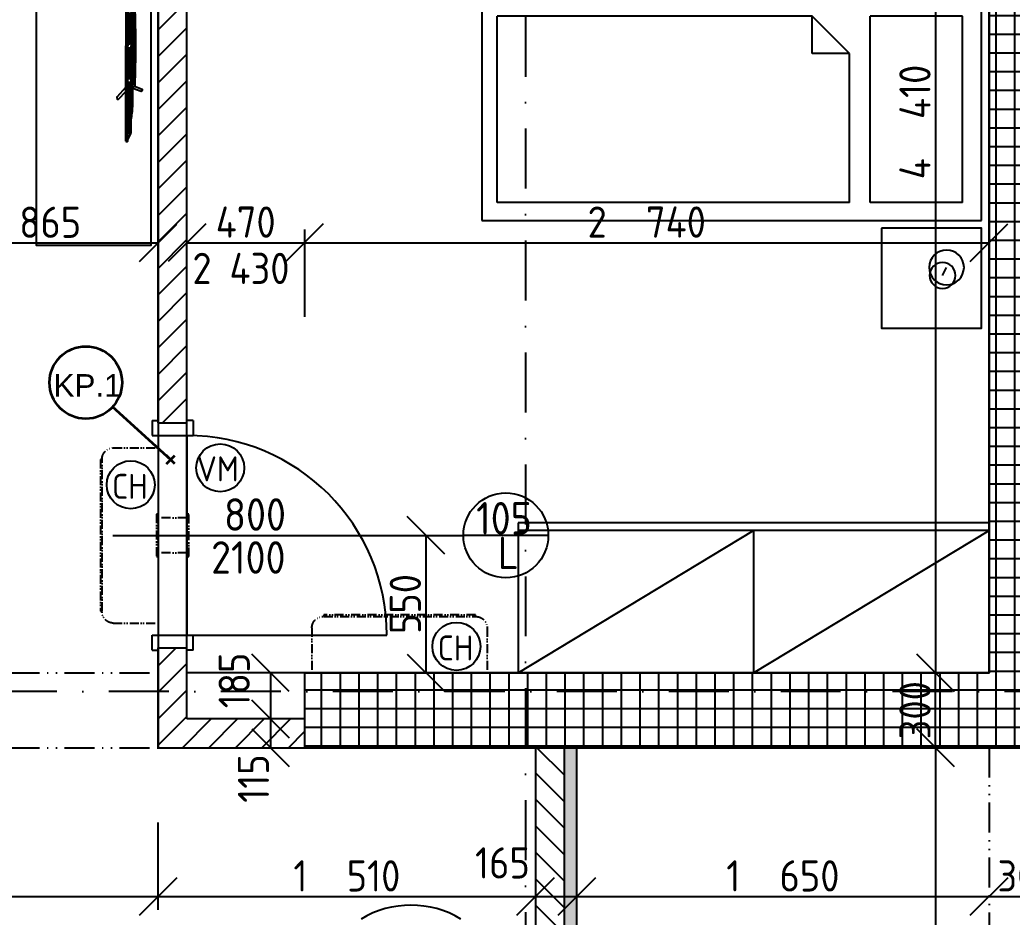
# Model space of a CAD drawing. Extents: x 4511820 to 5180432, y -1526536 to -944957.
# Drawn here: x 5145444 to 5149415, y -1115933 to -1112340 of the extents above; entities that cross this region are included whole.
import ezdxf

# ---------------------------------------------------------------- set-up
doc = ezdxf.new("R2010")
doc.units = 0
doc.header["$MEASUREMENT"] = 0
doc.linetypes.add('ACAD_ISO12W100', pattern=[22, 12, -3, 0.5, -3, 0.5, -3])
doc.linetypes.add('BODKOCIARKOVANA_3', pattern=[5.6, 3, -1.3, 0, -1.3])
doc.layers.get('0').update_dxf_attribs({"linetype": 'CONTINUOUS'})
doc.layers.get('Defpoints').update_dxf_attribs({"color": 61, "linetype": 'CONTINUOUS'})
for name, color, linetype in [('DVERE', 45, 'CONTINUOUS'), ('KÓTY', 4, 'CONTINUOUS'), ('MÚRY', 1, 'CONTINUOUS'), ('osi', 253, 'CONTINUOUS'), ('Plochy', 41, 'CONTINUOUS'), ('TENKÁ', 7, 'CONTINUOUS'), ('ZARIADENIE', 47, 'CONTINUOUS'), ('ZZ-chladenie', 133, 'CONTINUOUS'), ('zz-vetr', 52, 'CONTINUOUS'), ('ŠRAFY', 82, 'CONTINUOUS')]:
    doc.layers.add(name, color=color, linetype=linetype)
doc.layers.add('preklady', color=74, linetype='CONTINUOUS', lineweight=35)
doc.styles.add('ARIAL', font='arial.ttf')
doc.styles.add('STYLE1', font='isocp.shx')
doc.dimstyles.new('STANDARD-50', dxfattribs={"dimtxt": 125, "dimasz": 150, "dimexe": 10, "dimexo": 200, "dimgap": 20, "dimtad": 1, "dimdsep": 46, "dimlunit": 6, "dimtxsty": 'STYLE1', "dimblk1": 'OBLIQUE', "dimblk2": 'OBLIQUE', "dimsah": 1, "dimcen": 2.5, "dimse1": 1, "dimse2": 1, "dimadec": 0, "dimazin": 0, "dimtfac": 1, "dimtmove": 1, "dimatfit": 3, "dimldrblk": 'OBLIQUE', "dimfxl": 1, "dimtolj": 1, "dimtzin": 0, "dimarcsym": 0})
pattern_1 = [(45, (515270.5, 303822), (-53.0330086, 53.0330086), [])]

# ---------------------------------------------------------------- blocks, each defined once
blk = doc.blocks.new('DVOJPOSTEL')
at = {"layer": 'ZARIADENIE', "ltscale": 0.25}
for p, q in [((4444359, -1314665.2), (4444359, -1312665.2)), ((4444359, -1312665.2), (4446159, -1312665.2)), ((4445259, -1312665.2), (4445259, -1314665.2)), ((4446159, -1312665.2), (4446159, -1314665.2)), ((4444139.6, -1312821.2), (4444171.8, -1312805.1)), ((4446378.4, -1312821.2), (4446346.2, -1312805.1)), ((4446159, -1314665.2), (4444359, -1314665.2))]:
    blk.add_line(p, q, dxfattribs=at)
at = {"layer": 'ZARIADENIE', "color": 76, "ltscale": 0.25}
for p, q in [((4444432.3, -1312741.6), (4445177.9, -1312741.6)), ((4444432.3, -1312741.6), (4444432.3, -1313110.9)), ((4445177.9, -1312741.6), (4445177.9, -1313110.9)), ((4446085.7, -1312741.6), (4445340.1, -1312741.6)), ((4445340.1, -1312741.6), (4445340.1, -1313110.9)), ((4446085.7, -1312741.6), (4446085.7, -1313110.9)), ((4444432.3, -1313110.9), (4445177.9, -1313110.9)), ((4446085.7, -1313110.9), (4445340.1, -1313110.9)), ((4444432.3, -1313193.6), (4444432.3, -1314603.6)), ((4444432.3, -1313193.6), (4445027.9, -1313193.6)), ((4445027.9, -1313193.6), (4445177.9, -1313343.6)), ((4445027.9, -1313193.6), (4445027.9, -1313343.6)), ((4445490.1, -1313193.6), (4445340.1, -1313343.6)), ((4446085.7, -1313193.6), (4445490.1, -1313193.6)), ((4445490.1, -1313193.6), (4445490.1, -1313343.6)), ((4446085.7, -1313193.6), (4446085.7, -1314603.6)), ((4445027.9, -1313343.6), (4445177.9, -1313343.6)), ((4445177.9, -1313343.6), (4445177.9, -1314603.6)), ((4445340.1, -1313343.6), (4445340.1, -1314603.6)), ((4445490.1, -1313343.6), (4445340.1, -1313343.6)), ((4444432.3, -1314603.6), (4445177.9, -1314603.6)), ((4446085.7, -1314603.6), (4445340.1, -1314603.6))]:
    blk.add_line(p, q, dxfattribs=at)
at = {"layer": 'ZARIADENIE'}
for points in [[(4444329, -1313065.2), (4443929, -1313065.2), (4443929, -1312665.2), (4444329, -1312665.2)], [(4446189, -1313065.2), (4446589, -1313065.2), (4446589, -1312665.2), (4446189, -1312665.2)]]:
    blk.add_lwpolyline(points, close=True, dxfattribs=at)
at = {"layer": 'ZARIADENIE', "ltscale": 0.25}
for centre, radius in [((4444171.8, -1312805.1), 69.7), ((4446346.2, -1312805.1), 69.7), ((4444139.6, -1312821.2), 51.9), ((4446378.4, -1312821.2), 51.9)]:
    blk.add_circle(centre, radius, dxfattribs=at)
blk = doc.blocks.new('Tv06_top_cad-block.com')
at = {"color": 0}
for points in [[(-161.1, -3.4), (-173.3, 26.2, 0.359324), (-175.3, 27.3, 0.097501), (-182.8, 24.2, 0.350578), (-183.5, 22.1), (-171.1, -10.4)], [(161.1, -3.4), (173.3, 26.2, -0.359324), (175.3, 27.3, -0.097501), (182.8, 24.2, -0.350578), (183.5, 22.1), (171.1, -10.4)], [(-381.9, -38.8, -0.13121), (-383.2, -32.7, -0.169032), (-383, -32.3), (-381.8, -31.1, -0.205713), (-381.3, -30.9), (-378.5, -30.9, 0.118206), (-376.2, -30.4), (-351.4, -18.4, -0.105648), (-345.8, -17), (0, -17)], [(-339.3, -21.2), (-339.3, -21.2, 0.099639), (-344.3, -22.2), (-349.2, -24.6, 0.215889), (-350.7, -26.3, 0.476075), (-349.4, -28, 0.244765)], [(-295.5, -17), (-282, -15, -0.02037), (-255.8, -12, -0.012056), (-227.2, -10.7), (-169.3, -10.7)], [(-182.5, -38.8), (-214.4, -69.1, 0.250582), (-215, -71, 0.266718), (-214.3, -71.9, 0.084688)], [(-214.3, -71.9), (-207.3, -73.1, 0.211205), (-203.3, -72.1), (-165.2, -38.8)], [(-181.8, -17), (-178.5, -14, -0.213415), (-177.3, -13.6), (0, -13.6)], [(-172.1, -13.6, -0.072098), (-159.2, -3, -0.121861), (-158.4, -2.8)], [(-170.1, -10.6, -0.053076), (-160.2, -2.9), (-158.4, -2.8)], [(-147.6, -13.6), (-147.6, -7.5, -0.414214), (-147.4, -7.3), (-146.5, -7.3, -0.414214), (-146.3, -7.5), (-146.3, -13.6)], [(-146.8, -28, 0.414214), (-145, -26.2), (-145, -23, 0.414214), (-146.8, -21.2)], [(-143.9, -13.6), (-143.9, -7.5, -0.414214), (-143.7, -7.3), (-142.7, -7.3, -0.414214), (-142.6, -7.5), (-142.6, -13.6)], [(-140.2, -13.6), (-140.2, -7.5, -0.414214), (-140, -7.3), (-139, -7.3, -0.414214), (-138.8, -7.5), (-138.8, -13.6)], [(-136.4, -13.6), (-136.4, -7.5, -0.414214), (-136.3, -7.3), (-135.3, -7.3, -0.414214), (-135.1, -7.5), (-135.1, -13.6)], [(-132.7, -13.6), (-132.7, -7.5, -0.414214), (-132.5, -7.3), (-131.6, -7.3, -0.414214), (-131.4, -7.5), (-131.4, -13.6)], [(-128.8, -28, -0.414214), (-130.6, -26.2), (-130.6, -23, -0.414214), (-128.8, -21.2)], [(-129, -13.6), (-129, -7.5, -0.414214), (-128.8, -7.3), (-127.9, -7.3, -0.414214), (-127.7, -7.5), (-127.7, -13.6)], [(-125.3, -13.6), (-125.3, -7.5, -0.414214), (-125.1, -7.3), (-124.1, -7.3, -0.414214), (-124, -7.5), (-124, -13.6)], [(-121.6, -13.6), (-121.6, -7.5, -0.414214), (-121.4, -7.3), (-120.4, -7.3, -0.414214), (-120.2, -7.5), (-120.2, -13.6)], [(-117.8, -13.6), (-117.8, -7.5, -0.414214), (-117.7, -7.3), (-116.7, -7.3, -0.414214), (-116.5, -7.5), (-116.5, -13.6)], [(-114.1, -13.6), (-114.1, -7.5, -0.414214), (-113.9, -7.3), (-113, -7.3, -0.414214), (-112.8, -7.5), (-112.8, -13.6)], [(-110.4, -13.6), (-110.4, -7.5, -0.414214), (-110.2, -7.3), (-109.3, -7.3, -0.414214), (-109.1, -7.5), (-109.1, -13.6)], [(-106.7, -13.6), (-106.7, -7.5, -0.414214), (-106.5, -7.3), (-105.5, -7.3, -0.414214), (-105.4, -7.5), (-105.4, -13.6)], [(-103, -13.6), (-103, -7.5, -0.414214), (-102.8, -7.3), (-101.8, -7.3, -0.414214), (-101.6, -7.5), (-101.6, -13.6)], [(-99.2, -13.6), (-99.2, -7.5, -0.414214), (-99.1, -7.3), (-98.1, -7.3, -0.414214), (-97.9, -7.5), (-97.9, -13.6)], [(-95.5, -13.6), (-95.5, -7.5, -0.414214), (-95.3, -7.3), (-94.4, -7.3, -0.414214), (-94.2, -7.5), (-94.2, -13.6)], [(-91.8, -13.6), (-91.8, -7.5, -0.414214), (-91.6, -7.3), (-90.7, -7.3, -0.414214), (-90.5, -7.5), (-90.5, -13.6)], [(-88.1, -13.6), (-88.1, -7.5, -0.414214), (-87.9, -7.3), (-86.9, -7.3, -0.414214), (-86.8, -7.5), (-86.8, -13.6)], [(-84.4, -13.6), (-84.4, -7.5, -0.414214), (-84.2, -7.3), (-83.2, -7.3, -0.414214), (-83, -7.5), (-83, -13.6)], [(-80.6, -13.6), (-80.6, -7.5, -0.414214), (-80.5, -7.3), (-79.5, -7.3, -0.414214), (-79.3, -7.5), (-79.3, -13.6)], [(-76.9, -13.6), (-76.9, -7.5, -0.414214), (-76.7, -7.3), (-75.8, -7.3, -0.414214), (-75.6, -7.5), (-75.6, -13.6)], [(-73.2, -13.6), (-73.2, -7.5, -0.414214), (-73, -7.3), (-72.1, -7.3, -0.414214), (-71.9, -7.5), (-71.9, -13.6)], [(-69.5, -13.6), (-69.5, -7.5, -0.414214), (-69.3, -7.3), (-68.3, -7.3, -0.414214), (-68.2, -7.5), (-68.2, -13.6)], [(-65.8, -13.6), (-65.8, -7.5, -0.414214), (-65.6, -7.3), (-64.6, -7.3, -0.414214), (-64.4, -7.5), (-64.4, -13.6)], [(-62, -13.6), (-62, -7.5, -0.414214), (-61.9, -7.3), (-60.9, -7.3, -0.414214), (-60.7, -7.5), (-60.7, -13.6)], [(-58.3, -13.6), (-58.3, -7.5, -0.414214), (-58.1, -7.3), (-57.2, -7.3, -0.414214), (-57, -7.5), (-57, -13.6)], [(-54.6, -13.6), (-54.6, -7.5, -0.414214), (-54.4, -7.3), (-53.5, -7.3, -0.414214), (-53.3, -7.5), (-53.3, -13.6)], [(-50.9, -13.6), (-50.9, -7.5, -0.414214), (-50.7, -7.3), (-49.7, -7.3, -0.414214), (-49.6, -7.5), (-49.6, -13.6)], [(-47.2, -13.6), (-47.2, -7.5, -0.414214), (-47, -7.3), (-46, -7.3, -0.414214), (-45.8, -7.5), (-45.8, -13.6)], [(-43.4, -13.6), (-43.4, -7.5, -0.414214), (-43.3, -7.3), (-42.3, -7.3, -0.414214), (-42.1, -7.5), (-42.1, -13.6)], [(-39.7, -13.6), (-39.7, -7.5, -0.414214), (-39.5, -7.3), (-38.6, -7.3, -0.414214), (-38.4, -7.5), (-38.4, -13.6)], [(-36, -13.6), (-36, -7.5, -0.414214), (-35.8, -7.3), (-34.9, -7.3, -0.414214), (-34.7, -7.5), (-34.7, -13.6)], [(-32.3, -13.6), (-32.3, -7.5, -0.414214), (-32.1, -7.3), (-31.1, -7.3, -0.414214), (-31, -7.5), (-31, -13.6)], [(-28.6, -13.6), (-28.6, -7.5, -0.414214), (-28.4, -7.3), (-27.4, -7.3, -0.414214), (-27.2, -7.5), (-27.2, -13.6)], [(-24.8, -13.6), (-24.8, -7.5, -0.414214), (-24.7, -7.3), (-23.7, -7.3, -0.414214), (-23.5, -7.5), (-23.5, -13.6)], [(-21.1, -13.6), (-21.1, -7.5, -0.414214), (-20.9, -7.3), (-20, -7.3, -0.414214), (-19.8, -7.5), (-19.8, -13.6)], [(-17.4, -13.6), (-17.4, -7.5, -0.414214), (-17.2, -7.3), (-16.3, -7.3, -0.414214), (-16.1, -7.5), (-16.1, -13.6)], [(-13.7, -13.6), (-13.7, -7.5, -0.414214), (-13.5, -7.3), (-12.5, -7.3, -0.414214), (-12.4, -7.5), (-12.4, -13.6)], [(-10, -13.6), (-10, -7.5, -0.414214), (-9.8, -7.3), (-8.8, -7.3, -0.414214), (-8.6, -7.5), (-8.6, -13.6)], [(-10, -28, 0.414214), (-8.2, -26.2), (-8.2, -23, 0.414214), (-10, -21.2)], [(-6.2, -13.6), (-6.2, -7.5, -0.414214), (-6.1, -7.3), (-5.1, -7.3, -0.414214), (-4.9, -7.5), (-4.9, -13.6)], [(-2.5, -13.6), (-2.5, -7.5, -0.414214), (-2.3, -7.3), (-1.4, -7.3, -0.414214), (-1.2, -7.5), (-1.2, -13.6)], [(181.8, -17), (178.5, -14, 0.213415), (177.3, -13.6), (0, -13.6)], [(381.9, -38.8, 0.13121), (383.2, -32.7, 0.169032), (383, -32.3), (381.8, -31.1, 0.205713), (381.3, -30.9), (378.5, -30.9, -0.118206), (376.2, -30.4), (351.4, -18.4, 0.105648), (345.8, -17), (0, -17)], [(2.5, -13.6), (2.5, -7.5, 0.414214), (2.3, -7.3), (1.4, -7.3, 0.414214), (1.2, -7.5), (1.2, -13.6)], [(6.2, -13.6), (6.2, -7.5, 0.414214), (6.1, -7.3), (5.1, -7.3, 0.414214), (4.9, -7.5), (4.9, -13.6)], [(10, -28, -0.414214), (8.2, -26.2), (8.2, -23, -0.414214), (10, -21.2)], [(10, -13.6), (10, -7.5, 0.414214), (9.8, -7.3), (8.8, -7.3, 0.414214), (8.6, -7.5), (8.6, -13.6)], [(13.7, -13.6), (13.7, -7.5, 0.414214), (13.5, -7.3), (12.5, -7.3, 0.414214), (12.4, -7.5), (12.4, -13.6)], [(17.4, -13.6), (17.4, -7.5, 0.414214), (17.2, -7.3), (16.3, -7.3, 0.414214), (16.1, -7.5), (16.1, -13.6)], [(21.1, -13.6), (21.1, -7.5, 0.414214), (20.9, -7.3), (20, -7.3, 0.414214), (19.8, -7.5), (19.8, -13.6)], [(24.8, -13.6), (24.8, -7.5, 0.414214), (24.7, -7.3), (23.7, -7.3, 0.414214), (23.5, -7.5), (23.5, -13.6)], [(28.6, -13.6), (28.6, -7.5, 0.414214), (28.4, -7.3), (27.4, -7.3, 0.414214), (27.2, -7.5), (27.2, -13.6)], [(32.3, -13.6), (32.3, -7.5, 0.414214), (32.1, -7.3), (31.1, -7.3, 0.414214), (31, -7.5), (31, -13.6)], [(36, -13.6), (36, -7.5, 0.414214), (35.8, -7.3), (34.9, -7.3, 0.414214), (34.7, -7.5), (34.7, -13.6)], [(39.7, -13.6), (39.7, -7.5, 0.414214), (39.5, -7.3), (38.6, -7.3, 0.414214), (38.4, -7.5), (38.4, -13.6)], [(43.4, -13.6), (43.4, -7.5, 0.414214), (43.3, -7.3), (42.3, -7.3, 0.414214), (42.1, -7.5), (42.1, -13.6)], [(47.2, -13.6), (47.2, -7.5, 0.414214), (47, -7.3), (46, -7.3, 0.414214), (45.8, -7.5), (45.8, -13.6)], [(50.9, -13.6), (50.9, -7.5, 0.414214), (50.7, -7.3), (49.7, -7.3, 0.414214), (49.6, -7.5), (49.6, -13.6)], [(54.6, -13.6), (54.6, -7.5, 0.414214), (54.4, -7.3), (53.5, -7.3, 0.414214), (53.3, -7.5), (53.3, -13.6)], [(58.3, -13.6), (58.3, -7.5, 0.414214), (58.1, -7.3), (57.2, -7.3, 0.414214), (57, -7.5), (57, -13.6)], [(62, -13.6), (62, -7.5, 0.414214), (61.9, -7.3), (60.9, -7.3, 0.414214), (60.7, -7.5), (60.7, -13.6)], [(65.8, -13.6), (65.8, -7.5, 0.414214), (65.6, -7.3), (64.6, -7.3, 0.414214), (64.4, -7.5), (64.4, -13.6)], [(69.5, -13.6), (69.5, -7.5, 0.414214), (69.3, -7.3), (68.3, -7.3, 0.414214), (68.2, -7.5), (68.2, -13.6)], [(73.2, -13.6), (73.2, -7.5, 0.414214), (73, -7.3), (72.1, -7.3, 0.414214), (71.9, -7.5), (71.9, -13.6)], [(76.9, -13.6), (76.9, -7.5, 0.414214), (76.7, -7.3), (75.8, -7.3, 0.414214), (75.6, -7.5), (75.6, -13.6)], [(80.6, -13.6), (80.6, -7.5, 0.414214), (80.5, -7.3), (79.5, -7.3, 0.414214), (79.3, -7.5), (79.3, -13.6)], [(84.4, -13.6), (84.4, -7.5, 0.414214), (84.2, -7.3), (83.2, -7.3, 0.414214), (83, -7.5), (83, -13.6)], [(88.1, -13.6), (88.1, -7.5, 0.414214), (87.9, -7.3), (86.9, -7.3, 0.414214), (86.8, -7.5), (86.8, -13.6)], [(91.8, -13.6), (91.8, -7.5, 0.414214), (91.6, -7.3), (90.7, -7.3, 0.414214), (90.5, -7.5), (90.5, -13.6)], [(95.5, -13.6), (95.5, -7.5, 0.414214), (95.3, -7.3), (94.4, -7.3, 0.414214), (94.2, -7.5), (94.2, -13.6)], [(99.2, -13.6), (99.2, -7.5, 0.414214), (99.1, -7.3), (98.1, -7.3, 0.414214), (97.9, -7.5), (97.9, -13.6)], [(103, -13.6), (103, -7.5, 0.414214), (102.8, -7.3), (101.8, -7.3, 0.414214), (101.6, -7.5), (101.6, -13.6)], [(106.7, -13.6), (106.7, -7.5, 0.414214), (106.5, -7.3), (105.5, -7.3, 0.414214), (105.4, -7.5), (105.4, -13.6)], [(110.4, -13.6), (110.4, -7.5, 0.414214), (110.2, -7.3), (109.3, -7.3, 0.414214), (109.1, -7.5), (109.1, -13.6)], [(114.1, -13.6), (114.1, -7.5, 0.414214), (113.9, -7.3), (113, -7.3, 0.414214), (112.8, -7.5), (112.8, -13.6)], [(117.8, -13.6), (117.8, -7.5, 0.414214), (117.7, -7.3), (116.7, -7.3, 0.414214), (116.5, -7.5), (116.5, -13.6)], [(121.6, -13.6), (121.6, -7.5, 0.414214), (121.4, -7.3), (120.4, -7.3, 0.414214), (120.2, -7.5), (120.2, -13.6)], [(125.3, -13.6), (125.3, -7.5, 0.414214), (125.1, -7.3), (124.1, -7.3, 0.414214), (124, -7.5), (124, -13.6)], [(129, -13.6), (129, -7.5, 0.414214), (128.8, -7.3), (127.9, -7.3, 0.414214), (127.7, -7.5), (127.7, -13.6)], [(128.8, -28, 0.414214), (130.6, -26.2), (130.6, -23, 0.414214), (128.8, -21.2)], [(132.7, -13.6), (132.7, -7.5, 0.414214), (132.5, -7.3), (131.6, -7.3, 0.414214), (131.4, -7.5), (131.4, -13.6)], [(136.4, -13.6), (136.4, -7.5, 0.414214), (136.3, -7.3), (135.3, -7.3, 0.414214), (135.1, -7.5), (135.1, -13.6)], [(140.2, -13.6), (140.2, -7.5, 0.414214), (140, -7.3), (139, -7.3, 0.414214), (138.8, -7.5), (138.8, -13.6)], [(143.9, -13.6), (143.9, -7.5, 0.414214), (143.7, -7.3), (142.7, -7.3, 0.414214), (142.6, -7.5), (142.6, -13.6)], [(146.8, -28, -0.414214), (145, -26.2), (145, -23, -0.414214), (146.8, -21.2)], [(147.6, -13.6), (147.6, -7.5, 0.414214), (147.4, -7.3), (146.5, -7.3, 0.414214), (146.3, -7.5), (146.3, -13.6)], [(172.1, -13.6, 0.072098), (159.2, -3, 0.121861), (158.4, -2.8)], [(170.1, -10.6, 0.053076), (160.2, -2.9), (158.4, -2.8)], [(214.3, -71.9), (207.3, -73.1, -0.211205), (203.3, -72.1), (165.2, -38.8)], [(295.5, -17), (282, -15, 0.02037), (255.8, -12, 0.012056), (227.2, -10.7), (169.3, -10.7)], [(182.5, -38.8), (214.4, -69.1, -0.250582), (215, -71, -0.266718), (214.3, -71.9, -0.084688)], [(339.3, -21.2), (339.3, -21.2, -0.099639), (344.3, -22.2), (349.2, -24.6, -0.215889), (350.7, -26.3, -0.476075), (349.4, -28, -0.244765)]]:
    blk.add_lwpolyline(points, format="xyb", dxfattribs=at)
for points in [[(-381.9, -38.8), (0, -38.8)], [(-378.5, -30.9), (0, -30.9)], [(-349.4, -28), (-146.8, -28)], [(-339.3, -21.2), (-146.8, -21.2)], [(-158.6, -6.5), (0, -6.5)], [(-128.8, -21.2), (-10, -21.2)], [(-128.8, -28), (-10, -28)], [(158.6, -6.5), (0, -6.5)], [(378.5, -30.9), (0, -30.9)], [(381.9, -38.8), (0, -38.8)], [(128.8, -21.2), (10, -21.2)], [(128.8, -28), (10, -28)], [(339.3, -21.2), (146.8, -21.2)], [(349.4, -28), (146.8, -28)]]:
    blk.add_lwpolyline(points, dxfattribs=at)
for centre, radius, start, end in [((0, -4564), 4564, 90, 91.9893), ((0, -4564), 4564, 88.0107, 90), ((-170.5, -10.1), 0.6, 200.9784, 314.0295), ((170.5, -10.1), 0.6, 225.9705, 339.0216)]:
    blk.add_arc(centre, radius, start, end, dxfattribs=at)
blk = doc.blocks.new('TV')
at = {"layer": 'ZARIADENIE', "color": 8}
blk.add_blockref('Tv06_top_cad-block.com', (4448198.7, -1316337.8), dxfattribs=at)
blk = doc.blocks.new('_OBLIQUE')
at = {"color": 0, "linetype": 'ByBlock'}
blk.add_line((-0.5, -0.5), (0.5, 0.5), dxfattribs=at)
blk = doc.blocks.new('*D18087')
at = {"layer": 'Defpoints', "color": 0}
for p in [(5146754.7, -1114404.2), (5146754.7, -1114954.2), (5147068.9, -1114954.2)]:
    blk.add_point(p, dxfattribs=at)
at = {"layer": 'KÓTY', "color": 0, "lineweight": -2}
blk.add_line((5147068.9, -1114404.2), (5147068.9, -1114954.2), dxfattribs=at)
at = {"layer": 'KÓTY', "color": 0, "linetype": 'ByBlock', "lineweight": -2, "xscale": 150, "yscale": 150, "zscale": 150}
for p, rotation in [((5147068.9, -1114404.2), 90), ((5147068.9, -1114954.2), 270)]:
    blk.add_blockref('_OBLIQUE', p, dxfattribs=dict(at, rotation=rotation))
at = {"layer": 'KÓTY', "color": 0, "insert": (5146986.4, -1114679.2), "char_height": 125, "attachment_point": 5, "rotation": 90, "style": 'STYLE1'}
blk.add_mtext('\\A1;550', dxfattribs=at)
blk = doc.blocks.new('*D18088')
at = {"layer": 'Defpoints', "color": 0}
for p in [(5146582.5, -1113232.4), (5146112.5, -1114582.1), (5146582.5, -1114582.1)]:
    blk.add_point(p, dxfattribs=at)
at = {"layer": 'KÓTY', "color": 0, "lineweight": -2}
blk.add_line((5146112.5, -1113232.4), (5146582.5, -1113232.4), dxfattribs=at)
at = {"layer": 'KÓTY', "color": 0, "linetype": 'ByBlock', "lineweight": -2, "xscale": 150, "yscale": 150, "zscale": 150, "rotation": 180}
blk.add_blockref('_OBLIQUE', (5146112.5, -1113232.4), dxfattribs=at)
at = {"layer": 'KÓTY', "color": 0, "linetype": 'ByBlock', "lineweight": -2, "xscale": 150, "yscale": 150, "zscale": 150}
blk.add_blockref('_OBLIQUE', (5146582.5, -1113232.4), dxfattribs=at)
at = {"layer": 'KÓTY', "color": 0, "insert": (5146347.5, -1113149.9), "char_height": 125, "attachment_point": 5, "style": 'STYLE1'}
blk.add_mtext('\\A1;470', dxfattribs=at)
blk = doc.blocks.new('*D18089')
at = {"layer": 'Defpoints', "color": 0}
for p in [(5149322.5, -1113232.4), (5146582.5, -1114582.1), (5149322.5, -1114582.1)]:
    blk.add_point(p, dxfattribs=at)
at = {"layer": 'KÓTY', "color": 0, "lineweight": -2}
blk.add_line((5146582.5, -1113232.4), (5149322.5, -1113232.4), dxfattribs=at)
at = {"layer": 'KÓTY', "color": 0, "linetype": 'ByBlock', "lineweight": -2, "xscale": 150, "yscale": 150, "zscale": 150, "rotation": 180}
blk.add_blockref('_OBLIQUE', (5146582.5, -1113232.4), dxfattribs=at)
at = {"layer": 'KÓTY', "color": 0, "linetype": 'ByBlock', "lineweight": -2, "xscale": 150, "yscale": 150, "zscale": 150}
blk.add_blockref('_OBLIQUE', (5149322.5, -1113232.4), dxfattribs=at)
at = {"layer": 'KÓTY', "color": 0, "insert": (5147952.5, -1113149.9), "char_height": 125, "attachment_point": 5, "style": 'STYLE1'}
blk.add_mtext('\\A1;2ﾠ740', dxfattribs=at)
blk = doc.blocks.new('*D18106')
at = {"layer": 'Defpoints', "color": 0}
for p in [(5145132.5, -1112954.2), (5145997.5, -1112954.2), (5145997.5, -1113233)]:
    blk.add_point(p, dxfattribs=at)
at = {"layer": 'KÓTY', "color": 0, "lineweight": -2}
blk.add_line((5145132.5, -1113233), (5145997.5, -1113233), dxfattribs=at)
at = {"layer": 'KÓTY', "color": 0, "linetype": 'ByBlock', "lineweight": -2, "xscale": 150, "yscale": 150, "zscale": 150, "rotation": 180}
blk.add_blockref('_OBLIQUE', (5145132.5, -1113233), dxfattribs=at)
at = {"layer": 'KÓTY', "color": 0, "linetype": 'ByBlock', "lineweight": -2, "xscale": 150, "yscale": 150, "zscale": 150}
blk.add_blockref('_OBLIQUE', (5145997.5, -1113233), dxfattribs=at)
at = {"layer": 'KÓTY', "color": 0, "insert": (5145565, -1113150.5), "char_height": 125, "attachment_point": 5, "style": 'STYLE1'}
blk.add_mtext('\\A1;865', dxfattribs=at)
blk = doc.blocks.new('*D18117')
at = {"layer": 'Defpoints', "color": 0}
for p in [(5146112.5, -1114954.2), (5146112.5, -1115139.2), (5146446.5, -1115139.2)]:
    blk.add_point(p, dxfattribs=at)
at = {"layer": 'KÓTY', "color": 0, "lineweight": -2}
blk.add_line((5146446.5, -1114954.2), (5146446.5, -1115139.2), dxfattribs=at)
at = {"layer": 'KÓTY', "color": 0, "linetype": 'ByBlock', "lineweight": -2, "xscale": 150, "yscale": 150, "zscale": 150}
for p, rotation in [((5146446.5, -1114954.2), 90), ((5146446.5, -1115139.2), 270)]:
    blk.add_blockref('_OBLIQUE', p, dxfattribs=dict(at, rotation=rotation))
at = {"layer": 'KÓTY', "color": 0, "insert": (5146301.5, -1114985), "char_height": 125, "attachment_point": 5, "rotation": 90, "style": 'STYLE1'}
blk.add_mtext('\\A1;185', dxfattribs=at)
blk = doc.blocks.new('*D18118')
at = {"layer": 'Defpoints', "color": 0}
for p in [(5146446.5, -1115139.2), (5146446.5, -1115254.2), (5146446.5, -1115254.2)]:
    blk.add_point(p, dxfattribs=at)
at = {"layer": 'KÓTY', "color": 0, "lineweight": -2}
blk.add_line((5146446.5, -1115139.2), (5146446.5, -1115254.2), dxfattribs=at)
at = {"layer": 'KÓTY', "color": 0, "linetype": 'ByBlock', "lineweight": -2, "xscale": 150, "yscale": 150, "zscale": 150}
for p, rotation in [((5146446.5, -1115139.2), 90), ((5146446.5, -1115254.2), 270)]:
    blk.add_blockref('_OBLIQUE', p, dxfattribs=dict(at, rotation=rotation))
at = {"layer": 'KÓTY', "color": 0, "insert": (5146378.5, -1115378), "char_height": 125, "attachment_point": 5, "rotation": 90, "style": 'STYLE1'}
blk.add_mtext('\\A1;115', dxfattribs=at)
blk = doc.blocks.new('*D18119')
at = {"layer": 'Defpoints', "color": 0}
for p in [(5142982.5, -1115254.2), (5145997.5, -1115254.2), (5145997.5, -1115850)]:
    blk.add_point(p, dxfattribs=at)
at = {"layer": 'KÓTY', "color": 0, "lineweight": -2}
blk.add_line((5142982.5, -1115850), (5145997.5, -1115850), dxfattribs=at)
at = {"layer": 'KÓTY', "color": 0, "linetype": 'ByBlock', "lineweight": -2, "xscale": 150, "yscale": 150, "zscale": 150, "rotation": 180}
blk.add_blockref('_OBLIQUE', (5142982.5, -1115850), dxfattribs=at)
at = {"layer": 'KÓTY', "color": 0, "linetype": 'ByBlock', "lineweight": -2, "xscale": 150, "yscale": 150, "zscale": 150}
blk.add_blockref('_OBLIQUE', (5145997.5, -1115850), dxfattribs=at)
at = {"layer": 'KÓTY', "color": 0, "insert": (5144490, -1115767.5), "char_height": 125, "attachment_point": 5, "style": 'STYLE1'}
blk.add_mtext('\\A1;3ﾠ015', dxfattribs=at)
blk = doc.blocks.new('*D18120')
at = {"layer": 'Defpoints', "color": 0}
for p in [(5145997.5, -1115254.2), (5147507.5, -1115254.2), (5147507.5, -1115850)]:
    blk.add_point(p, dxfattribs=at)
at = {"layer": 'KÓTY', "color": 0, "lineweight": -2}
blk.add_line((5145997.5, -1115850), (5147507.5, -1115850), dxfattribs=at)
at = {"layer": 'KÓTY', "color": 0, "linetype": 'ByBlock', "lineweight": -2, "xscale": 150, "yscale": 150, "zscale": 150, "rotation": 180}
blk.add_blockref('_OBLIQUE', (5145997.5, -1115850), dxfattribs=at)
at = {"layer": 'KÓTY', "color": 0, "linetype": 'ByBlock', "lineweight": -2, "xscale": 150, "yscale": 150, "zscale": 150}
blk.add_blockref('_OBLIQUE', (5147507.5, -1115850), dxfattribs=at)
at = {"layer": 'KÓTY', "color": 0, "insert": (5146752.5, -1115767.5), "char_height": 125, "attachment_point": 5, "style": 'STYLE1'}
blk.add_mtext('\\A1;1ﾠ510', dxfattribs=at)
blk = doc.blocks.new('*D18121')
at = {"layer": 'Defpoints', "color": 0}
for p in [(5147507.5, -1115254.2), (5147672.5, -1115254.2), (5147672.5, -1115850)]:
    blk.add_point(p, dxfattribs=at)
at = {"layer": 'KÓTY', "color": 0, "lineweight": -2}
blk.add_line((5147507.5, -1115850), (5147672.5, -1115850), dxfattribs=at)
at = {"layer": 'KÓTY', "color": 0, "linetype": 'ByBlock', "lineweight": -2, "xscale": 150, "yscale": 150, "zscale": 150, "rotation": 180}
blk.add_blockref('_OBLIQUE', (5147507.5, -1115850), dxfattribs=at)
at = {"layer": 'KÓTY', "color": 0, "linetype": 'ByBlock', "lineweight": -2, "xscale": 150, "yscale": 150, "zscale": 150}
blk.add_blockref('_OBLIQUE', (5147672.5, -1115850), dxfattribs=at)
at = {"layer": 'KÓTY', "color": 0, "insert": (5147375, -1115715.5), "char_height": 125, "attachment_point": 5, "style": 'STYLE1'}
blk.add_mtext('\\A1;165', dxfattribs=at)
blk = doc.blocks.new('*D18122')
at = {"layer": 'Defpoints', "color": 0}
for p in [(5147672.5, -1115254.2), (5149322.5, -1115254.2), (5149322.5, -1115850)]:
    blk.add_point(p, dxfattribs=at)
at = {"layer": 'KÓTY', "color": 0, "lineweight": -2}
blk.add_line((5147672.5, -1115850), (5149322.5, -1115850), dxfattribs=at)
at = {"layer": 'KÓTY', "color": 0, "linetype": 'ByBlock', "lineweight": -2, "xscale": 150, "yscale": 150, "zscale": 150, "rotation": 180}
blk.add_blockref('_OBLIQUE', (5147672.5, -1115850), dxfattribs=at)
at = {"layer": 'KÓTY', "color": 0, "linetype": 'ByBlock', "lineweight": -2, "xscale": 150, "yscale": 150, "zscale": 150}
blk.add_blockref('_OBLIQUE', (5149322.5, -1115850), dxfattribs=at)
at = {"layer": 'KÓTY', "color": 0, "insert": (5148497.5, -1115767.5), "char_height": 125, "attachment_point": 5, "style": 'STYLE1'}
blk.add_mtext('\\A1;1ﾠ650', dxfattribs=at)
blk = doc.blocks.new('*D18123')
at = {"layer": 'Defpoints', "color": 0}
for p in [(5149322.5, -1115254.2), (5149622.5, -1115254.2), (5149622.5, -1115850)]:
    blk.add_point(p, dxfattribs=at)
at = {"layer": 'KÓTY', "color": 0, "lineweight": -2}
blk.add_line((5149322.5, -1115850), (5149622.5, -1115850), dxfattribs=at)
at = {"layer": 'KÓTY', "color": 0, "linetype": 'ByBlock', "lineweight": -2, "xscale": 150, "yscale": 150, "zscale": 150, "rotation": 180}
blk.add_blockref('_OBLIQUE', (5149322.5, -1115850), dxfattribs=at)
at = {"layer": 'KÓTY', "color": 0, "linetype": 'ByBlock', "lineweight": -2, "xscale": 150, "yscale": 150, "zscale": 150}
blk.add_blockref('_OBLIQUE', (5149622.5, -1115850), dxfattribs=at)
at = {"layer": 'KÓTY', "color": 0, "insert": (5149472.5, -1115767.5), "char_height": 125, "attachment_point": 5, "style": 'STYLE1'}
blk.add_mtext('\\A1;300', dxfattribs=at)
blk = doc.blocks.new('*D18127')
at = {"layer": 'Defpoints', "color": 0}
for p in [(5148546, -1115254.2), (5148546, -1121114.2), (5149108.5, -1121114.2)]:
    blk.add_point(p, dxfattribs=at)
at = {"layer": 'KÓTY', "color": 0, "lineweight": -2}
blk.add_line((5149108.5, -1115254.2), (5149108.5, -1121114.2), dxfattribs=at)
at = {"layer": 'KÓTY', "color": 0, "linetype": 'ByBlock', "lineweight": -2, "xscale": 150, "yscale": 150, "zscale": 150}
for p, rotation in [((5149108.5, -1115254.2), 90), ((5149108.5, -1121114.2), 270)]:
    blk.add_blockref('_OBLIQUE', p, dxfattribs=dict(at, rotation=rotation))
at = {"layer": 'KÓTY', "color": 0, "insert": (5149026, -1118184.2), "char_height": 125, "attachment_point": 5, "rotation": 90, "style": 'STYLE1'}
blk.add_mtext('\\A1;5ﾠ860', dxfattribs=at)
blk = doc.blocks.new('*D18128')
at = {"layer": 'Defpoints', "color": 0}
for p in [(5149108.5, -1114954.2), (5149108.5, -1114954.2), (5149108.5, -1115254.2)]:
    blk.add_point(p, dxfattribs=at)
at = {"layer": 'KÓTY', "color": 0, "lineweight": -2}
blk.add_line((5149108.5, -1115254.2), (5149108.5, -1114954.2), dxfattribs=at)
at = {"layer": 'KÓTY', "color": 0, "linetype": 'ByBlock', "lineweight": -2, "xscale": 150, "yscale": 150, "zscale": 150}
for p, rotation in [((5149108.5, -1114954.2), 90), ((5149108.5, -1115254.2), 270)]:
    blk.add_blockref('_OBLIQUE', p, dxfattribs=dict(at, rotation=rotation))
at = {"layer": 'KÓTY', "color": 0, "insert": (5149026, -1115104.2), "char_height": 125, "attachment_point": 5, "rotation": 90, "style": 'STYLE1'}
blk.add_mtext('\\A1;300', dxfattribs=at)
blk = doc.blocks.new('*D18129')
at = {"layer": 'Defpoints', "color": 0}
for p in [(5150196, -1110544.2), (5149108.5, -1114954.2), (5150196, -1114954.2)]:
    blk.add_point(p, dxfattribs=at)
at = {"layer": 'KÓTY', "color": 0, "lineweight": -2}
blk.add_line((5149108.5, -1110544.2), (5149108.5, -1114954.2), dxfattribs=at)
at = {"layer": 'KÓTY', "color": 0, "linetype": 'ByBlock', "lineweight": -2, "xscale": 150, "yscale": 150, "zscale": 150}
for p, rotation in [((5149108.5, -1110544.2), 90), ((5149108.5, -1114954.2), 270)]:
    blk.add_blockref('_OBLIQUE', p, dxfattribs=dict(at, rotation=rotation))
at = {"layer": 'KÓTY', "color": 0, "insert": (5149026, -1112749.2), "char_height": 125, "attachment_point": 5, "rotation": 90, "style": 'STYLE1'}
blk.add_mtext('\\A1;4ﾠ410', dxfattribs=at)
blk = doc.blocks.new('chlad2')
at = {"layer": 'ZZ-chladenie', "linetype": 'ACAD_ISO12W100', "ltscale": 3}
for p, q in [((5102412.5, -1105747.3), (5102592.5, -1105747.3)), ((5102412.5, -1106448.4), (5102592.5, -1106448.4))]:
    blk.add_line(p, q, dxfattribs=at)
blk.add_lwpolyline([(5102367.5, -1106402), (5102360.8, -1106402), (5102360.8, -1105794.8), (5102367.5, -1105794.8)], close=True, dxfattribs=at)
for centre, start, end in [((5102412.5, -1105792.3), 90, 180), ((5102412.5, -1106403.4), 180, 270)]:
    blk.add_arc(centre, 45, start, end, dxfattribs=at)

msp = doc.modelspace()

# ---------------------------------------------------------------- hatches: boundary and pattern name
at = {"layer": 'ŠRAFY', "ltscale": 0.25}
h = msp.add_hatch(dxfattribs=at)
h.set_pattern_fill('ANSI31', color=256, scale=600, style=0)
h.set_pattern_definition(pattern_1)
h.paths.add_polyline_path([(5145997.5, -1110544.191), (5145997.5, -1113954.191), (5146112.5, -1113954.191), (5146112.5, -1110544.191)])
h = msp.add_hatch(dxfattribs=at)
h.set_pattern_fill('ANSI37', color=256, scale=600, angle=45)
h.set_pattern_definition([(90, (-3307273.674, 668852.734), (-75, 1e-14), []), (180, (-3307273.674, 668852.734), (-1e-14, -75), [])])
h.paths.add_polyline_path([(5147507.5, -1115254.191), (5147672.5, -1115254.191), (5149622.5, -1115254.191), (5149622.5, -1110544.191), (5149322.5, -1110544.191), (5149322.5, -1114954.191), (5146582.5, -1114954.191), (5146582.5, -1115139.191), (5146582.5, -1115254.191)])
h = msp.add_hatch(dxfattribs=at)
h.set_pattern_fill('ANSI31', color=256, scale=600, style=0)
h.set_pattern_definition(pattern_1)
h.paths.add_polyline_path([(5146112.5, -1114864.191), (5146112.5, -1114854.191), (5145997.5, -1114854.191), (5145997.5, -1114864.191), (5145997.5, -1114954.191), (5145997.5, -1115254.191), (5146582.5, -1115254.191), (5146582.5, -1115139.191), (5146112.5, -1115139.191), (5146112.5, -1114954.191)])
h = msp.add_hatch(dxfattribs=at)
h.set_pattern_fill('ANSI31', color=256, scale=600, angle=90, style=0)
h.set_pattern_definition([(135, (-2904913.184, 222662.926), (-53.0330086, -53.0330086), [])])
h.paths.add_polyline_path([(5147507.5, -1115254.191), (5147507.5, -1119504.191), (5147622.5, -1119504.191), (5147622.5, -1115254.191)])
at = {"layer": 'ŠRAFY'}
h = msp.add_hatch(dxfattribs=at)
h.set_pattern_fill('DOTS', color=256, scale=250, angle=90)
h.paths.add_polyline_path([(5147672.5, -1119504.191), (5147672.5, -1115254.191), (5147622.5, -1115254.191), (5147622.5, -1119504.191)])

# ---------------------------------------------------------------- linework, layer by layer
at = {"layer": 'DVERE', "ltscale": 0.25}
for p, q in [((5145972.5, -1113944.191), (5145972.5, -1114004.191)), ((5145972.5, -1113944.191), (5145997.5, -1113944.191)), ((5146137.5, -1113944.191), (5146112.5, -1113944.191)), ((5146137.5, -1113944.191), (5146137.5, -1114004.191)), ((5145972.5, -1114004.191), (5146137.5, -1114004.191)), ((5145997.5, -1114004.191), (5145997.5, -1114804.191)), ((5146112.5, -1114004.191), (5146112.5, -1114804.191)), ((5145816, -1114404.191), (5147218.656, -1114404.191)), ((5147558.656, -1114404.191), (5147218.656, -1114404.191)), ((5145972.5, -1114864.191), (5145972.5, -1114804.191)), ((5145972.5, -1114804.191), (5146137.5, -1114804.191)), ((5146112.5, -1114804.191), (5146912.5, -1114804.191)), ((5146137.5, -1114864.191), (5146137.5, -1114804.191)), ((5145972.5, -1114864.191), (5145997.5, -1114864.191)), ((5146137.5, -1114864.191), (5146112.5, -1114864.191))]:
    msp.add_line(p, q, dxfattribs=at)
msp.add_circle((5147388.656, -1114404.191), 170, dxfattribs=at)
msp.add_arc((5146112.5, -1114804.191), 800, 0, 90, dxfattribs=at)
at = {"layer": 'KÓTY', "ltscale": 0.25}
msp.add_line((5146582.5, -1113179), (5146582.5, -1113529), dxfattribs=at)
at = {"layer": 'KÓTY', "ltscale": 25}
msp.add_line((5145997.5, -1115903.403), (5145997.5, -1115553.403), dxfattribs=at)
at = {"layer": 'MÚRY'}
for p, q in [((5145997.5, -1113954.191), (5145997.5, -1110544.191)), ((5146112.5, -1113954.191), (5146112.5, -1110544.191)), ((5149322.5, -1114954.191), (5149322.5, -1110544.191)), ((5145997.5, -1115254.191), (5145997.5, -1114854.191)), ((5146112.5, -1115139.191), (5146112.5, -1114854.191)), ((5146582.5, -1114954.191), (5149322.5, -1114954.191)), ((5146582.5, -1114954.191), (5146582.5, -1115139.191)), ((5146582.5, -1115139.191), (5146112.5, -1115139.191)), ((5145997.5, -1115254.191), (5147507.5, -1115254.191)), ((5147507.5, -1115254.191), (5147507.5, -1119554.191)), ((5147672.5, -1115254.191), (5149622.5, -1115254.191)), ((5147672.5, -1119504.191), (5147672.5, -1115254.191))]:
    msp.add_line(p, q, dxfattribs=at)
at = {"layer": 'MÚRY', "ltscale": 0.25}
for p, q in [((5145997.5, -1113954.191), (5146112.5, -1113954.191)), ((5145997.5, -1114854.191), (5146112.5, -1114854.191))]:
    msp.add_line(p, q, dxfattribs=at)
at = {"layer": 'osi', "linetype": 'BODKOCIARKOVANA_3', "ltscale": 80}
for p, q in [((5147467.5, -1109191.097), (5147467.5, -1141119)), ((5157242.5, -1115029.191), (5093572.5, -1115029.191))]:
    msp.add_line(p, q, dxfattribs=at)
at = {"layer": 'Plochy'}
for points in [[(5142982.5, -1110544.191), (5145997.5, -1110544.191), (5145997.5, -1115254.191), (5147452.5, -1115254.191), (5147507.5, -1115254.191), (5147507.5, -1119164.191), (5145097.5, -1119164.191), (5145097.5, -1118164.191), (5142982.5, -1118164.191)], [(5146112.5, -1110544.191), (5149322.5, -1110544.191), (5149322.5, -1114954.191), (5146112.5, -1114954.191)], [(5149272.5, -1116824.191), (5149272.5, -1121114.191), (5147672.5, -1121114.191), (5147672.5, -1115254.191), (5149622.5, -1115254.191), (5149622.5, -1113604.191), (5151922.5, -1113604.191), (5151922.5, -1113794.191), (5152122.5, -1113794.191), (5152122.5, -1112494.191), (5153922.5, -1112494.191), (5153922.5, -1110544.191), (5155902.5, -1110544.191), (5155902.5, -1114824.191), (5153787.5, -1114824.191), (5153787.5, -1116824.191)]]:
    msp.add_lwpolyline(points, close=True, dxfattribs=at)
at = {"layer": 'preklady'}
for p, q in [((5146047.5, -1114101.5), (5145814.806, -1113890.022)), ((5146030.883, -1114118.117), (5146064.117, -1114084.883)), ((5146064.118, -1114118.118), (5146030.884, -1114084.884))]:
    msp.add_line(p, q, dxfattribs=at)
at = {"layer": 'preklady', "ltscale": 0.25}
msp.add_circle((5145707.5, -1113792.5), 145, dxfattribs=at)
at = {"layer": 'TENKÁ', "linetype": 'ACAD_ISO12W100', "ltscale": 10}
for p, q in [((5142982.5, -1114954.191), (5145997.5, -1114954.191)), ((5146582.5, -1114954.191), (5146112.5, -1114954.191)), ((5142982.5, -1115254.191), (5145997.5, -1115254.191)), ((5149322.5, -1115254.191), (5149322.5, -1116824.191))]:
    msp.add_line(p, q, dxfattribs=at)
at = {"layer": 'TENKÁ'}
for p, q in [((5146582.5, -1115139.191), (5146582.5, -1115254.191)), ((5147507.5, -1115254.191), (5147672.5, -1115254.191)), ((5147622.5, -1115254.191), (5147622.5, -1119504.191))]:
    msp.add_line(p, q, dxfattribs=at)
at = {"layer": 'ZARIADENIE'}
for p, q in [((5149322.5, -1114354.191), (5147437.5, -1114354.191)), ((5147437.5, -1114354.191), (5147437.5, -1114954.191)), ((5149322.5, -1114384.191), (5147437.5, -1114384.191)), ((5147437.5, -1114954.191), (5148380, -1114384.191)), ((5148380, -1114384.191), (5148380, -1114954.191)), ((5148380, -1114954.191), (5149322.5, -1114384.191))]:
    msp.add_line(p, q, dxfattribs=at)
at = {"layer": 'ZARIADENIE', "color": 45, "ltscale": 0.25}
msp.add_lwpolyline([(5145967.5, -1111644.191), (5145967.5, -1113244.191), (5145509.733, -1113244.191), (5145509.733, -1111644.191)], close=True, dxfattribs=at)
msp.add_arc((5147008.997, -1116270.478), 385.896, 58.783386, 121.216614, dxfattribs=at)
at = {"layer": 'ZZ-chladenie'}
for centre in [(5145887.243, -1114201.758), (5147190.689, -1114848.687)]:
    msp.add_circle(centre, 96, dxfattribs=at)
at = {"layer": 'zz-vetr', "linetype": 'ACAD_ISO12W100', "lineweight": -2, "ltscale": 3}
for p, q in [((5146112.5, -1114334.191), (5145997.5, -1114334.191)), ((5146112.5, -1114474.191), (5145997.5, -1114474.191))]:
    msp.add_line(p, q, dxfattribs=at)
for points in [[(5145990.5, -1114489.191), (5145997.5, -1114489.191), (5145997.5, -1114319.191), (5145990.5, -1114319.191)], [(5146112.5, -1114489.191), (5146119.5, -1114489.191), (5146119.5, -1114319.191), (5146112.5, -1114319.191)]]:
    msp.add_lwpolyline(points, close=True, dxfattribs=at)
at = {"layer": 'zz-vetr'}
msp.add_circle((5146245.504, -1114133.804), 96, dxfattribs=at)

# ---------------------------------------------------------------- block references
at = {"layer": 'Plochy', "color": 2, "xscale": -1, "rotation": 270}
msp.add_blockref('TV', (6462244.159, -5560642.909), dxfattribs=at)
at = {"layer": 'ZARIADENIE', "color": 2, "xscale": -1, "rotation": 270}
msp.add_blockref('DVOJPOSTEL', (6461957.691, -5557503.191), dxfattribs=at)
at = {"layer": 'ZZ-chladenie', "xscale": -1}
for p, rotation in [((43405, -2220502.597), 179.9999999999999), ((43405, -2220502.597), 179.9999999999999), ((4040865.189, 3987638.309), 89.99999999999993)]:
    msp.add_blockref('chlad2', p, dxfattribs=dict(at, rotation=rotation))

# ---------------------------------------------------------------- texts
at = {"layer": 'DVERE', "style": 'STYLE1'}
for s, p in [('105', (5147269.626, -1114400.691)), ('L', (5147356.626, -1114539.328))]:
    msp.add_text(s, height=130, dxfattribs=at).set_placement(p)
at = {"layer": 'KÓTY', "insert": (5146328.498, -1113335.403), "char_height": 125, "attachment_point": 5, "style": 'STYLE1'}
msp.add_mtext('\\A1;2 430', dxfattribs=at)
at = {"layer": 'preklady', "linetype": 'Continuous', "lineweight": 20, "style": 'ARIAL'}
msp.add_text('KP.1', height=90, dxfattribs=at).set_placement((5145578.236, -1113848.757))
at = {"layer": 'TENKÁ', "linetype": 'Continuous', "style": 'STYLE1'}
for s, p in [('800', (5146260.585, -1114385.608)), ('2100', (5146208.811, -1114557.716))]:
    msp.add_text(s, height=130, dxfattribs=at).set_placement(p)
at = {"layer": 'ZZ-chladenie', "style": 'STYLE1'}
for p in [(5145812.615, -1114257.957), (5147116.061, -1114904.886)]:
    msp.add_text('CH', height=100, dxfattribs=at).set_placement(p)
at = {"layer": 'zz-vetr', "style": 'STYLE1'}
msp.add_text('VM', height=100, dxfattribs=at).set_placement((5146151.197, -1114187.817))

# ---------------------------------------------------------------- dimensions: what is measured, and where the dimension line sits
at = {"layer": 'KÓTY'}
for base, p1, p2, picture, middle in [((5149108.5, -1114954.191), (5150196, -1110544.191), (5150196, -1114954.191), '*D18129', (5149025.957, -1112749.191)), ((5147068.929, -1114954.191), (5146754.749, -1114404.191), (5146754.749, -1114954.191), '*D18087', (5146986.429, -1114679.191)), ((5149108.5, -1114954.191), (5149108.5, -1115254.191), (5149108.5, -1114954.191), '*D18128', (5149026, -1115104.191)), ((5149108.5, -1121114.191), (5148546, -1115254.191), (5148546, -1121114.191), '*D18127', (5149025.957, -1118184.191))]:
    dim = msp.add_linear_dim(base=base, p1=p1, p2=p2, angle=90, dimstyle='STANDARD-50', dxfattribs=at)
    dim.commit()
    dim.dimension.update_dxf_attribs({"geometry": picture, "text_midpoint": middle})
for base, p1, p2, picture, middle in [((5145997.5, -1113233), (5145132.5, -1112954.191), (5145997.5, -1112954.191), '*D18106', (5145565, -1113150.5)), ((5146582.5, -1113232.403), (5146112.5, -1114582.094), (5146582.5, -1114582.094), '*D18088', (5146347.5, -1113149.903)), ((5149322.5, -1113232.403), (5146582.5, -1114582.094), (5149322.5, -1114582.094), '*D18089', (5147952.5, -1113149.86)), ((5145997.5, -1115850), (5142982.5, -1115254.191), (5145997.5, -1115254.191), '*D18119', (5144490, -1115767.457)), ((5147507.5, -1115850), (5145997.5, -1115254.191), (5147507.5, -1115254.191), '*D18120', (5146752.5, -1115767.457)), ((5149322.5, -1115850), (5147672.5, -1115254.191), (5149322.5, -1115254.191), '*D18122', (5148497.5, -1115767.457)), ((5149622.5, -1115850), (5149322.5, -1115254.191), (5149622.5, -1115254.191), '*D18123', (5149472.5, -1115767.5))]:
    dim = msp.add_linear_dim(base=base, p1=p1, p2=p2, dimstyle='STANDARD-50', dxfattribs=at)
    dim.commit()
    dim.dimension.update_dxf_attribs({"geometry": picture, "text_midpoint": middle})
for base, p1, p2, picture, middle in [((5146446.5, -1115139.191), (5146112.5, -1114954.191), (5146112.5, -1115139.191), '*D18117', (5146384, -1114985)), ((5146446.5, -1115254.191), (5146446.5, -1115139.191), (5146446.5, -1115254.191), '*D18118', (5146461, -1115378))]:
    dim = msp.add_linear_dim(base=base, p1=p1, p2=p2, angle=90, dimstyle='STANDARD-50', dxfattribs=at)
    dim.commit()
    dim.dimension.update_dxf_attribs({"geometry": picture, "text_midpoint": middle, "dimtype": 160})
dim = msp.add_linear_dim(base=(5147672.5, -1115850), p1=(5147507.5, -1115254.191), p2=(5147672.5, -1115254.191), dimstyle='STANDARD-50', dxfattribs=at)
dim.commit()
dim.dimension.update_dxf_attribs({"geometry": '*D18121', "text_midpoint": (5147375, -1115798), "dimtype": 160})

doc.saveas('drawing.dxf')
